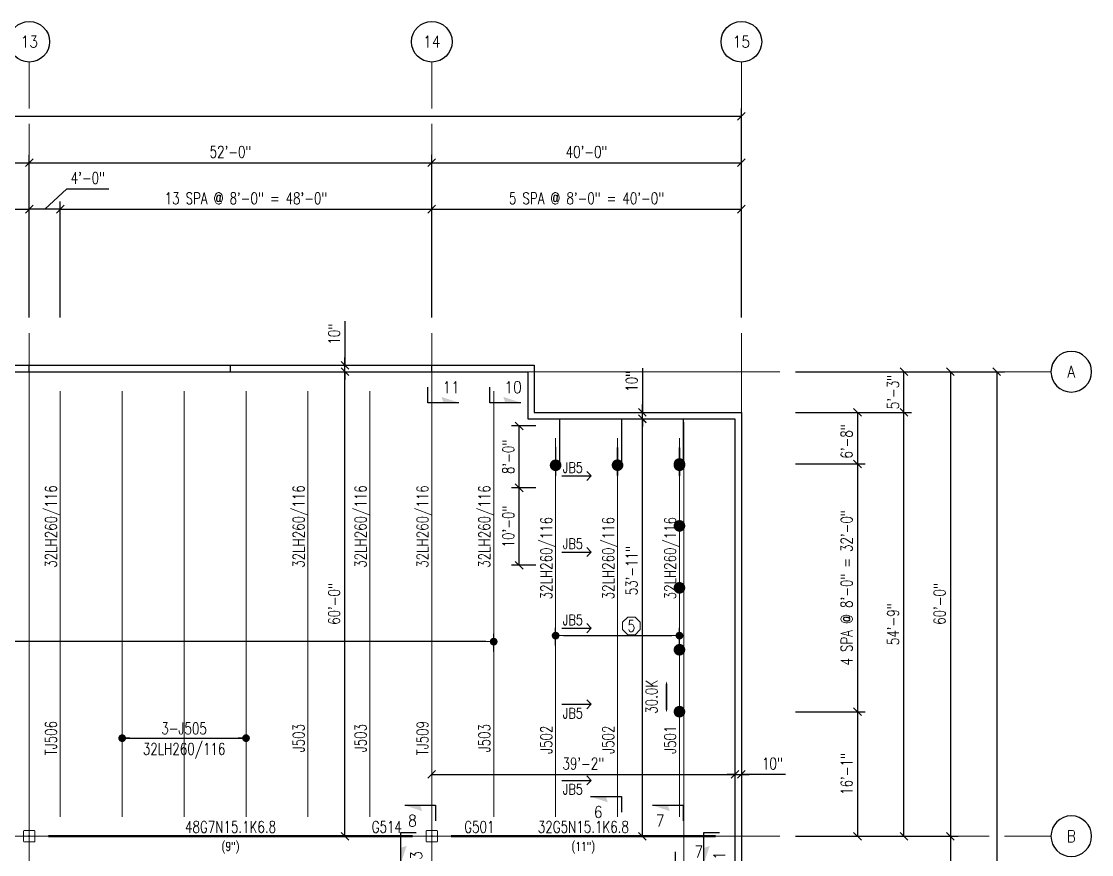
# Model space of a CAD drawing. Extents: x -14553 to 17595, y -13361 to 12610.
# Drawn here: x 7332 to 8991, y -748 to 543 of the extents above; entities that cross this region are included whole.
import ezdxf
from ezdxf.enums import TextEntityAlignment as Align
from ezdxf.lldxf.tags import DXFTag

# ---------------------------------------------------------------- set-up
doc = ezdxf.new("R2010")
doc.units = 0
doc.header["$LTSCALE"] = 0.5
doc.header["$MEASUREMENT"] = 0
doc.linetypes.add('CENTER', pattern=[2, 1.25, -0.25, 0.25, -0.25])
doc.layers.get('0').update_dxf_attribs({"linetype": 'CONTINUOUS'})
doc.layers.get('DEFPOINTS').update_dxf_attribs({"linetype": 'CONTINUOUS'})
for name, color, linetype, lineweight in [('CMU-FAUX', 254, 'CONTINUOUS', 30), ('CMU-Walls', 254, 'CONTINUOUS', 30), ('Columns', 41, 'CONTINUOUS', 40), ('Dim-Grid', 11, 'CONTINUOUS', 20), ('Girder-Marks', 50, 'CONTINUOUS', 35), ('Girders', 4, 'CONTINUOUS', 50), ('Grid-Lines', 251, 'CENTER', 5), ('Joist-Dims', 11, 'CONTINUOUS', 20), ('Joist-Marks', 50, 'CONTINUOUS', 35), ('Joists', 1, 'CONTINUOUS', 15), ('Load-Key', 140, 'CONTINUOUS', 35)]:
    doc.layers.add(name, color=color, linetype=linetype, lineweight=lineweight)
for name, color, linetype in [('Deck', 6, 'CONTINUOUS'), ('Girder-Widths', 54, 'CONTINUOUS'), ('Grid-Bubbles', 2, 'CONTINUOUS'), ('Section-Cuts', 2, 'CONTINUOUS')]:
    doc.layers.add(name, color=color, linetype=linetype)
doc.layers.add('ESFR - 6in MAINS', color=7, linetype='ESFR 6 MAINS', lineweight=9, true_color=0xc6c7c4)
doc.styles.add('NORMAL', font='simplex.shx', dxfattribs={"width": 0.75})
doc.styles.add('SECTION-ARROWS', font='simplex.shx', dxfattribs={"width": 0.75})
doc.styles.add('SECTION-ATTRIB-BOLD', font='simplex.shx', dxfattribs={"width": 0.75})
doc.styles.get("Standard").update_dxf_attribs({"font": 'SIMPLEX.SHX', "width": 0.75})
tags = doc.linetypes.add('ESFR 6 MAINS', pattern='A,0.25,-0.1,0,-0.1,0.25,-0.1,0,-0.1,["(6)",Standard,S=0.05,R=0,X=-0.05,Y=-0.025],-0.1,0,-0.1', length=1.1).pattern_tags.tags
tags[18] = DXFTag(74, 10)
doc.dimstyles.new('NMBS T192', dxfattribs={"dimscale": 192, "dimtxt": 0.09375, "dimasz": 0.0625, "dimexe": 0.0625, "dimexo": 0.125, "dimgap": 0.03125, "dimtad": 1, "dimdec": 4, "dimrnd": 0.0625, "dimzin": 3, "dimdsep": 46, "dimlunit": 4, "dimtxsty": 'Standard', "dimblk1": 'OBLIQUE', "dimblk2": 'OBLIQUE', "dimsah": 1, "dimcen": -0.125, "dimclrt": 2, "dimadec": 0, "dimazin": 0, "dimtfac": 0.625, "dimtdec": 4, "dimtmove": 0, "dimatfit": 2, "dimfxl": 0.0625, "dimtvp": 0.7, "dimtolj": 1, "dimtzin": 3, "dimarcsym": 0})
doc.dimstyles.new('NMBS T192 Dots', dxfattribs={"dimscale": 192, "dimtxt": 0.09375, "dimasz": 0.0625, "dimexe": 0.0625, "dimexo": 0.125, "dimgap": 0.03125, "dimtad": 1, "dimdec": 4, "dimrnd": 0.0625, "dimzin": 3, "dimdsep": 46, "dimlunit": 4, "dimtxsty": 'Standard', "dimblk": 'DOT', "dimcen": -0.125, "dimse1": 1, "dimse2": 1, "dimclrd": 4, "dimclrt": 50, "dimadec": 0, "dimazin": 0, "dimtfac": 0.625, "dimtdec": 4, "dimtmove": 0, "dimatfit": 2, "dimldrblk": 'OBLIQUE', "dimfxl": 0.0625, "dimtvp": 0.7, "dimtolj": 1, "dimtzin": 3, "dimarcsym": 0})

# ---------------------------------------------------------------- blocks, each defined once
blk = doc.blocks.new('_OBLIQUE')
at = {"color": 0, "linetype": 'ByBlock'}
blk.add_line((-0.5, -0.5), (0.5, 0.5), dxfattribs=at)
blk = doc.blocks.new('*D25')
at = {"layer": 'DEFPOINTS', "color": 0, "transparency": 16777216}
for p in [(7344, 324), (6720, 60), (7344, 60)]:
    blk.add_point(p, dxfattribs=at)
at = {"layer": 'Dim-Grid', "color": 0, "lineweight": -2, "transparency": 16777216}
for p, q in [((6720, 84), (6720, 336)), ((7344, 84), (7344, 336)), ((6720, 324), (7344, 324))]:
    blk.add_line(p, q, dxfattribs=at)
at = {"layer": 'Dim-Grid', "color": 0, "lineweight": -2, "transparency": 16777216, "xscale": 12, "yscale": 12, "zscale": 12, "rotation": 180}
blk.add_blockref('_OBLIQUE', (6720, 324), dxfattribs=at)
at = {"layer": 'Dim-Grid', "color": 0, "lineweight": -2, "transparency": 16777216, "xscale": 12, "yscale": 12, "zscale": 12}
blk.add_blockref('_OBLIQUE', (7344, 324), dxfattribs=at)
at = {"layer": 'Dim-Grid', "color": 2, "transparency": 16777216, "insert": (7032, 340.7), "char_height": 18, "attachment_point": 5}
blk.add_mtext('\\A1;52\'-0"', dxfattribs=at)
blk = doc.blocks.new('Grid-Bub')
at = {"color": 0}
blk.add_circle((0, 0), 0.1641, dxfattribs=at)
at = {"style": 'SECTION-ATTRIB-BOLD', "width": 0.875}
blk.add_attdef('LABEL', text='', height=0.0938, dxfattribs=at).set_placement((0, 0), align=Align.MIDDLE_CENTER)
blk = doc.blocks.new('*D26')
at = {"layer": 'DEFPOINTS', "color": 0, "transparency": 16777216}
for p in [(7968, 324), (7344, 60), (7968, 60)]:
    blk.add_point(p, dxfattribs=at)
at = {"layer": 'Dim-Grid', "color": 0, "lineweight": -2, "transparency": 16777216}
for p, q in [((7344, 84), (7344, 336)), ((7968, 84), (7968, 336)), ((7344, 324), (7968, 324))]:
    blk.add_line(p, q, dxfattribs=at)
at = {"layer": 'Dim-Grid', "color": 0, "lineweight": -2, "transparency": 16777216, "xscale": 12, "yscale": 12, "zscale": 12, "rotation": 180}
blk.add_blockref('_OBLIQUE', (7344, 324), dxfattribs=at)
at = {"layer": 'Dim-Grid', "color": 0, "lineweight": -2, "transparency": 16777216, "xscale": 12, "yscale": 12, "zscale": 12}
blk.add_blockref('_OBLIQUE', (7968, 324), dxfattribs=at)
at = {"layer": 'Dim-Grid', "color": 2, "transparency": 16777216, "insert": (7656, 340.7), "char_height": 18, "attachment_point": 5}
blk.add_mtext('\\A1;52\'-0"', dxfattribs=at)
blk = doc.blocks.new('*D27')
at = {"layer": 'DEFPOINTS', "color": 0, "transparency": 16777216}
for p in [(8448, 324), (7968, 60), (8448, 60)]:
    blk.add_point(p, dxfattribs=at)
at = {"layer": 'Dim-Grid', "color": 0, "lineweight": -2, "transparency": 16777216}
for p, q in [((7968, 84), (7968, 336)), ((8448, 84), (8448, 336)), ((7968, 324), (8448, 324))]:
    blk.add_line(p, q, dxfattribs=at)
at = {"layer": 'Dim-Grid', "color": 0, "lineweight": -2, "transparency": 16777216, "xscale": 12, "yscale": 12, "zscale": 12, "rotation": 180}
blk.add_blockref('_OBLIQUE', (7968, 324), dxfattribs=at)
at = {"layer": 'Dim-Grid', "color": 0, "lineweight": -2, "transparency": 16777216, "xscale": 12, "yscale": 12, "zscale": 12}
blk.add_blockref('_OBLIQUE', (8448, 324), dxfattribs=at)
at = {"layer": 'Dim-Grid', "color": 2, "transparency": 16777216, "insert": (8208, 340.7), "char_height": 18, "attachment_point": 5}
blk.add_mtext('\\A1;40\'-0"', dxfattribs=at)
blk = doc.blocks.new('*D28')
at = {"layer": 'DEFPOINTS', "color": 0, "transparency": 16777216}
for p in [(8448, 396), (0, 60), (8448, 60)]:
    blk.add_point(p, dxfattribs=at)
at = {"layer": 'Dim-Grid', "color": 0, "lineweight": -2, "transparency": 16777216}
for p, q in [((0, 84), (0, 408)), ((8448, 84), (8448, 408)), ((0, 396), (8448, 396))]:
    blk.add_line(p, q, dxfattribs=at)
at = {"layer": 'Dim-Grid', "color": 0, "lineweight": -2, "transparency": 16777216, "xscale": 12, "yscale": 12, "zscale": 12, "rotation": 180}
blk.add_blockref('_OBLIQUE', (0, 396), dxfattribs=at)
at = {"layer": 'Dim-Grid', "color": 0, "lineweight": -2, "transparency": 16777216, "xscale": 12, "yscale": 12, "zscale": 12}
blk.add_blockref('_OBLIQUE', (8448, 396), dxfattribs=at)
at = {"layer": 'Dim-Grid', "color": 2, "transparency": 16777216, "insert": (4224, 412.7), "char_height": 18, "attachment_point": 5}
blk.add_mtext('\\A1;704\'-0"', dxfattribs=at)
blk = doc.blocks.new('*D38')
at = {"layer": 'DEFPOINTS', "color": 0, "transparency": 16777216}
for p in [(8508, 0), (8508, -720), (8772, -720)]:
    blk.add_point(p, dxfattribs=at)
at = {"layer": 'Dim-Grid', "color": 0, "lineweight": -2, "transparency": 16777216}
for p, q in [((8532, 0), (8784, 0)), ((8772, 0), (8772, -720)), ((8532, -720), (8784, -720))]:
    blk.add_line(p, q, dxfattribs=at)
at = {"layer": 'Dim-Grid', "color": 0, "lineweight": -2, "transparency": 16777216, "xscale": 12, "yscale": 12, "zscale": 12}
for p, rotation in [((8772, 0), 90), ((8772, -720), 270)]:
    blk.add_blockref('_OBLIQUE', p, dxfattribs=dict(at, rotation=rotation))
at = {"layer": 'Dim-Grid', "color": 2, "transparency": 16777216, "insert": (8755.3, -360), "char_height": 18, "attachment_point": 5, "rotation": 90}
blk.add_mtext('\\A1;60\'-0"', dxfattribs=at)
blk = doc.blocks.new('*D44')
at = {"layer": 'DEFPOINTS', "color": 0, "transparency": 16777216}
for p in [(8508, -720), (8508, -1380), (8772, -1380)]:
    blk.add_point(p, dxfattribs=at)
at = {"layer": 'Dim-Grid', "color": 0, "lineweight": -2, "transparency": 16777216}
for p, q in [((8532, -720), (8784, -720)), ((8772, -720), (8772, -1380)), ((8532, -1380), (8784, -1380))]:
    blk.add_line(p, q, dxfattribs=at)
at = {"layer": 'Dim-Grid', "color": 0, "lineweight": -2, "transparency": 16777216, "xscale": 12, "yscale": 12, "zscale": 12}
for p, rotation in [((8772, -720), 90), ((8772, -1380), 270)]:
    blk.add_blockref('_OBLIQUE', p, dxfattribs=dict(at, rotation=rotation))
at = {"layer": 'Dim-Grid', "color": 2, "transparency": 16777216, "insert": (8755.3, -1050), "char_height": 18, "attachment_point": 5, "rotation": 90}
blk.add_mtext('\\A1;55\'-0"', dxfattribs=at)
blk = doc.blocks.new('*D41')
at = {"layer": 'DEFPOINTS', "color": 0, "transparency": 16777216}
for p in [(8508, 0), (8508, -5400), (8844, -5400)]:
    blk.add_point(p, dxfattribs=at)
at = {"layer": 'Dim-Grid', "color": 0, "lineweight": -2, "transparency": 16777216}
for p, q in [((8532, 0), (8856, 0)), ((8844, 0), (8844, -5400)), ((8532, -5400), (8856, -5400))]:
    blk.add_line(p, q, dxfattribs=at)
at = {"layer": 'Dim-Grid', "color": 0, "lineweight": -2, "transparency": 16777216, "xscale": 12, "yscale": 12, "zscale": 12}
for p, rotation in [((8844, 0), 90), ((8844, -5400), 270)]:
    blk.add_blockref('_OBLIQUE', p, dxfattribs=dict(at, rotation=rotation))
at = {"layer": 'Dim-Grid', "color": 2, "transparency": 16777216, "insert": (8827.3, -2700), "char_height": 18, "attachment_point": 5, "rotation": 90}
blk.add_mtext('\\A1;450\'-0"', dxfattribs=at)
blk = doc.blocks.new('Tube')
at = {"lineweight": 15}
for p, q in [((-0.031, 0), (0.031, 0)), ((0, -0.031), (0, 0.031))]:
    blk.add_line(p, q, dxfattribs=at)
at = {"color": 0, "linetype": 'ByBlock', "const_width": 0.0104}
blk.add_lwpolyline([(-0.053, 0.061), (0.053, 0.061, -0.414214), (0.061, 0.053), (0.061, -0.053, -0.414214), (0.053, -0.061), (-0.053, -0.061, -0.414214), (-0.061, -0.053), (-0.061, 0.053, -0.414214)], format="xyb", close=True, dxfattribs=at)
blk.add_point((0, 0))
blk = doc.blocks.new('*D70')
at = {"layer": 'DEFPOINTS', "color": 0, "transparency": 16777216}
for p in [(7833.4, 0), (7872, 0), (7872, -720)]:
    blk.add_point(p, dxfattribs=at)
at = {"layer": 'Dim-Grid', "color": 0, "lineweight": -2, "transparency": 16777216}
blk.add_line((7833.4, -720), (7833.4, 0), dxfattribs=at)
at = {"layer": 'Dim-Grid', "color": 0, "lineweight": -2, "transparency": 16777216, "xscale": 12, "yscale": 12, "zscale": 12}
for p, rotation in [((7833.4, 0), 90), ((7833.4, -720), 270)]:
    blk.add_blockref('_OBLIQUE', p, dxfattribs=dict(at, rotation=rotation))
at = {"layer": 'Dim-Grid', "color": 2, "transparency": 16777216, "insert": (7816.7, -360), "char_height": 18, "attachment_point": 5, "rotation": 90}
blk.add_mtext('\\A1;60\'-0"', dxfattribs=at)
blk = doc.blocks.new('*D71')
at = {"layer": 'DEFPOINTS', "color": 0, "transparency": 16777216}
for p in [(7833.4, 10), (7850.5, 10), (7872, 0)]:
    blk.add_point(p, dxfattribs=at)
at = {"layer": 'Dim-Grid', "color": 0, "lineweight": -2, "transparency": 16777216}
for p, q in [((7833.4, 78.2), (7833.4, 10)), ((7833.4, 10), (7833.4, 22)), ((7833.4, 0), (7833.4, 10)), ((7833.4, 0), (7833.4, 10)), ((7833.4, 0), (7833.4, -12))]:
    blk.add_line(p, q, dxfattribs=at)
at = {"layer": 'Dim-Grid', "color": 0, "lineweight": -2, "transparency": 16777216, "xscale": 12, "yscale": 12, "zscale": 12}
for p, rotation in [((7833.4, 10), 270), ((7833.4, 0), 90)]:
    blk.add_blockref('_OBLIQUE', p, dxfattribs=dict(at, rotation=rotation))
at = {"layer": 'Dim-Grid', "color": 2, "transparency": 16777216, "insert": (7816.7, 58.1), "char_height": 18, "attachment_point": 5, "rotation": 90}
blk.add_mtext('\\A1;10"', dxfattribs=at)
blk = doc.blocks.new('*D86')
at = {"layer": 'DEFPOINTS', "color": 0, "transparency": 16777216}
for p in [(7968, -515.2), (8438, -515.2), (8438, -624.2)]:
    blk.add_point(p, dxfattribs=at)
at = {"layer": 'Dim-Grid', "color": 0, "lineweight": -2, "transparency": 16777216}
blk.add_line((7968, -624.2), (8438, -624.2), dxfattribs=at)
at = {"layer": 'Dim-Grid', "color": 0, "lineweight": -2, "transparency": 16777216, "xscale": 12, "yscale": 12, "zscale": 12, "rotation": 180}
blk.add_blockref('_OBLIQUE', (7968, -624.2), dxfattribs=at)
at = {"layer": 'Dim-Grid', "color": 0, "lineweight": -2, "transparency": 16777216, "xscale": 12, "yscale": 12, "zscale": 12}
blk.add_blockref('_OBLIQUE', (8438, -624.2), dxfattribs=at)
at = {"layer": 'Dim-Grid', "color": 2, "transparency": 16777216, "insert": (8203, -607.4), "char_height": 18, "attachment_point": 5}
blk.add_mtext('\\A1;39\'-2"', dxfattribs=at)
blk = doc.blocks.new('*D87')
at = {"layer": 'DEFPOINTS', "color": 0, "transparency": 16777216}
for p in [(8448, -624.2), (8448, -641.3), (8438, -662.8)]:
    blk.add_point(p, dxfattribs=at)
at = {"layer": 'Dim-Grid', "color": 0, "lineweight": -2, "transparency": 16777216}
for p, q in [((8438, -624.2), (8426, -624.2)), ((8438, -624.2), (8448, -624.2)), ((8438, -624.2), (8448, -624.2)), ((8448, -624.2), (8460, -624.2)), ((8516.2, -624.2), (8448, -624.2))]:
    blk.add_line(p, q, dxfattribs=at)
at = {"layer": 'Dim-Grid', "color": 0, "lineweight": -2, "transparency": 16777216, "xscale": 12, "yscale": 12, "zscale": 12}
blk.add_blockref('_OBLIQUE', (8438, -624.2), dxfattribs=at)
at = {"layer": 'Dim-Grid', "color": 0, "lineweight": -2, "transparency": 16777216, "xscale": 12, "yscale": 12, "zscale": 12, "rotation": 180}
blk.add_blockref('_OBLIQUE', (8448, -624.2), dxfattribs=at)
at = {"layer": 'Dim-Grid', "color": 2, "transparency": 16777216, "insert": (8496.1, -607.4), "char_height": 18, "attachment_point": 5}
blk.add_mtext('\\A1;10"', dxfattribs=at)
blk = doc.blocks.new('_DOT')
at = {"color": 0, "linetype": 'ByBlock'}
blk.add_line((-0.5, 0), (-1, 0), dxfattribs=at)
at = {"color": 0, "linetype": 'ByBlock', "const_width": 0.5}
blk.add_lwpolyline([(-0.25, 0, 1), (0.25, 0, 1)], format="xyb", close=True, dxfattribs=at)
blk = doc.blocks.new('*D106')
at = {"layer": 'DEFPOINTS', "color": 0, "transparency": 16777216}
for p in [(4224, -418.4), (4224, -457.5), (8064, -457.5)]:
    blk.add_point(p, dxfattribs=at)
at = {"layer": 'Joist-Dims', "color": 0, "lineweight": -2, "transparency": 16777216}
for p, q in [((4224, -433.5), (4224, -406.4)), ((8064, -433.5), (8064, -406.4)), ((8052, -418.4), (4236, -418.4))]:
    blk.add_line(p, q, dxfattribs=at)
at = {"layer": 'Joist-Dims', "color": 0, "lineweight": -2, "transparency": 16777216, "xscale": 12, "yscale": 12, "zscale": 12, "rotation": 180}
blk.add_blockref('_DOT', (4224, -418.4), dxfattribs=at)
at = {"layer": 'Joist-Dims', "color": 0, "lineweight": -2, "transparency": 16777216, "xscale": 12, "yscale": 12, "zscale": 12}
blk.add_blockref('_DOT', (8064, -418.4), dxfattribs=at)
at = {"layer": 'Joist-Dims', "color": 2, "transparency": 16777216, "insert": (6183.4, -403.4), "char_height": 18, "attachment_point": 5}
blk.add_mtext('\\A1;6', dxfattribs=at)
blk = doc.blocks.new('DOT')
at = {"color": 0, "linetype": 'ByBlock'}
blk.add_line((-0.5, 0), (-1, 0), dxfattribs=at)
at = {"color": 0, "linetype": 'ByBlock', "const_width": 0.5}
blk.add_lwpolyline([(-0.25, 0, 1), (0.25, 0, 1)], format="xyb", close=True, dxfattribs=at)
blk = doc.blocks.new('*D107')
at = {"layer": 'DEFPOINTS', "color": 0, "transparency": 16777216}
for p in [(8352, -409.1), (8160, -448.2), (8352, -448.2)]:
    blk.add_point(p, dxfattribs=at)
at = {"layer": 'Joist-Dims', "color": 0, "lineweight": -2, "transparency": 16777216}
for p, q in [((8160, -424.2), (8160, -397.1)), ((8352, -424.2), (8352, -397.1)), ((8172, -409.1), (8340, -409.1))]:
    blk.add_line(p, q, dxfattribs=at)
at = {"layer": 'Joist-Dims', "color": 0, "lineweight": -2, "transparency": 16777216, "xscale": 12, "yscale": 12, "zscale": 12, "rotation": 180}
blk.add_blockref('_DOT', (8160, -409.1), dxfattribs=at)
at = {"layer": 'Joist-Dims', "color": 0, "lineweight": -2, "transparency": 16777216, "xscale": 12, "yscale": 12, "zscale": 12}
blk.add_blockref('_DOT', (8352, -409.1), dxfattribs=at)
at = {"layer": 'Joist-Dims', "color": 2, "transparency": 16777216, "insert": (8277.5, -394.1), "char_height": 18, "attachment_point": 5}
blk.add_mtext('\\A1;5', dxfattribs=at)
blk = doc.blocks.new('*D125')
at = {"layer": 'DEFPOINTS', "color": 0, "transparency": 16777216}
for p in [(8277.5, -62.9), (8294.6, -62.9), (8256, -72.9)]:
    blk.add_point(p, dxfattribs=at)
at = {"layer": 'Dim-Grid', "color": 0, "lineweight": -2, "transparency": 16777216}
for p, q in [((8294.6, 5.4), (8294.6, -62.9)), ((8294.6, -62.9), (8294.6, -50.9)), ((8294.6, -72.9), (8294.6, -62.9)), ((8294.6, -72.9), (8294.6, -62.9)), ((8294.6, -72.9), (8294.6, -84.9))]:
    blk.add_line(p, q, dxfattribs=at)
at = {"layer": 'Dim-Grid', "color": 0, "lineweight": -2, "transparency": 16777216, "xscale": 12, "yscale": 12, "zscale": 12}
for p, rotation in [((8294.6, -62.9), 270), ((8294.6, -72.9), 90)]:
    blk.add_blockref('_OBLIQUE', p, dxfattribs=dict(at, rotation=rotation))
at = {"layer": 'Dim-Grid', "color": 2, "transparency": 16777216, "insert": (8277.9, -14.8), "char_height": 18, "attachment_point": 5, "rotation": 90}
blk.add_mtext('\\A1;10"', dxfattribs=at)
blk = doc.blocks.new('*D128')
at = {"layer": 'DEFPOINTS', "color": 0, "transparency": 16777216}
for p in [(8256, -73), (8294.6, -73), (8256, -720)]:
    blk.add_point(p, dxfattribs=at)
at = {"layer": 'Dim-Grid', "color": 0, "lineweight": -2, "transparency": 16777216}
blk.add_line((8294.6, -720), (8294.6, -73), dxfattribs=at)
at = {"layer": 'Dim-Grid', "color": 0, "lineweight": -2, "transparency": 16777216, "xscale": 12, "yscale": 12, "zscale": 12}
for p, rotation in [((8294.6, -73), 90), ((8294.6, -720), 270)]:
    blk.add_blockref('_OBLIQUE', p, dxfattribs=dict(at, rotation=rotation))
at = {"layer": 'Dim-Grid', "color": 2, "transparency": 16777216, "insert": (8277.9, -308.4), "char_height": 18, "attachment_point": 5, "rotation": 90}
blk.add_mtext('\\A1;53\'-11"', dxfattribs=at)
blk = doc.blocks.new('*D129')
at = {"layer": 'DEFPOINTS', "color": 0, "transparency": 16777216}
for p in [(8277.5, -63), (8294.6, -63), (8256, -73)]:
    blk.add_point(p, dxfattribs=at)
at = {"layer": 'Dim-Grid', "color": 0, "lineweight": -2, "transparency": 16777216}
for p, q in [((8294.6, 5.2), (8294.6, -63)), ((8294.6, -63), (8294.6, -51)), ((8294.6, -73), (8294.6, -63)), ((8294.6, -73), (8294.6, -63)), ((8294.6, -73), (8294.6, -85))]:
    blk.add_line(p, q, dxfattribs=at)
at = {"layer": 'Dim-Grid', "color": 0, "lineweight": -2, "transparency": 16777216, "xscale": 12, "yscale": 12, "zscale": 12}
for p, rotation in [((8294.6, -63), 270), ((8294.6, -73), 90)]:
    blk.add_blockref('_OBLIQUE', p, dxfattribs=dict(at, rotation=rotation))
at = {"layer": 'Dim-Grid', "color": 2, "transparency": 16777216, "insert": (8277.9, -14.9), "char_height": 18, "attachment_point": 5, "rotation": 90}
blk.add_mtext('\\A1;10"', dxfattribs=at)
blk = doc.blocks.new('*D151')
at = {"layer": 'DEFPOINTS', "color": 0, "transparency": 16777216}
for p in [(7344, 252), (7296, 60), (7344, 60)]:
    blk.add_point(p, dxfattribs=at)
at = {"layer": 'Dim-Grid', "color": 0, "lineweight": -2, "transparency": 16777216}
for p, q in [((7320, 252), (7277.8, 210.7)), ((7296, 84), (7296, 264)), ((7296, 252), (7344, 252)), ((7344, 84), (7344, 264)), ((7277.8, 210.7), (7212.5, 210.7))]:
    blk.add_line(p, q, dxfattribs=at)
at = {"layer": 'Dim-Grid', "color": 0, "lineweight": -2, "transparency": 16777216, "xscale": 12, "yscale": 12, "zscale": 12}
for p, rotation in [((7296, 252), 180.0000093346668), ((7344, 252), 9.334666828389418e-06)]:
    blk.add_blockref('_OBLIQUE', p, dxfattribs=dict(at, rotation=rotation))
at = {"layer": 'Dim-Grid', "color": 2, "transparency": 16777216, "insert": (7245.2, 227.4), "char_height": 18, "attachment_point": 5, "rotation": 0}
blk.add_mtext('\\A1;4\'-0"', dxfattribs=at)
blk = doc.blocks.new('*D152')
at = {"layer": 'DEFPOINTS', "color": 0, "transparency": 16777216}
for p in [(7968, 252), (7392, 60), (7968, 60)]:
    blk.add_point(p, dxfattribs=at)
at = {"layer": 'Dim-Grid', "color": 0, "lineweight": -2, "transparency": 16777216}
for p, q in [((7392, 84), (7392, 264)), ((7392, 252), (7968, 252)), ((7968, 84), (7968, 264))]:
    blk.add_line(p, q, dxfattribs=at)
at = {"layer": 'Dim-Grid', "color": 0, "lineweight": -2, "transparency": 16777216, "xscale": 12, "yscale": 12, "zscale": 12, "rotation": 180}
blk.add_blockref('_OBLIQUE', (7392, 252), dxfattribs=at)
at = {"layer": 'Dim-Grid', "color": 0, "lineweight": -2, "transparency": 16777216, "xscale": 12, "yscale": 12, "zscale": 12}
blk.add_blockref('_OBLIQUE', (7968, 252), dxfattribs=at)
at = {"layer": 'Dim-Grid', "color": 2, "transparency": 16777216, "insert": (7680, 268.7), "char_height": 18, "attachment_point": 5}
blk.add_mtext('\\A1;13 SPA @ 8\'-0" = 48\'-0"', dxfattribs=at)
blk = doc.blocks.new('*D153')
at = {"layer": 'DEFPOINTS', "color": 0, "transparency": 16777216}
for p in [(7344, 252), (7344, 60), (7392, 60)]:
    blk.add_point(p, dxfattribs=at)
at = {"layer": 'Dim-Grid', "color": 0, "lineweight": -2, "transparency": 16777216}
for p, q in [((7368, 252), (7402.1, 283.6)), ((7402.1, 283.6), (7467.5, 283.6)), ((7344, 84), (7344, 264)), ((7392, 252), (7344, 252)), ((7392, 84), (7392, 264))]:
    blk.add_line(p, q, dxfattribs=at)
at = {"layer": 'Dim-Grid', "color": 0, "lineweight": -2, "transparency": 16777216, "xscale": 12, "yscale": 12, "zscale": 12, "rotation": 180}
blk.add_blockref('_OBLIQUE', (7344, 252), dxfattribs=at)
at = {"layer": 'Dim-Grid', "color": 0, "lineweight": -2, "transparency": 16777216, "xscale": 12, "yscale": 12, "zscale": 12}
blk.add_blockref('_OBLIQUE', (7392, 252), dxfattribs=at)
at = {"layer": 'Dim-Grid', "color": 2, "transparency": 16777216, "insert": (7434.8, 300.3), "char_height": 18, "attachment_point": 5}
blk.add_mtext('\\A1;4\'-0"', dxfattribs=at)
blk = doc.blocks.new('*D154')
at = {"layer": 'DEFPOINTS', "color": 0, "transparency": 16777216}
for p in [(8448, 252), (7968, 60), (8448, 60)]:
    blk.add_point(p, dxfattribs=at)
at = {"layer": 'Dim-Grid', "color": 0, "lineweight": -2, "transparency": 16777216}
for p, q in [((7968, 84), (7968, 264)), ((7968, 252), (8448, 252)), ((8448, 84), (8448, 264))]:
    blk.add_line(p, q, dxfattribs=at)
at = {"layer": 'Dim-Grid', "color": 0, "lineweight": -2, "transparency": 16777216, "xscale": 12, "yscale": 12, "zscale": 12, "rotation": 180}
blk.add_blockref('_OBLIQUE', (7968, 252), dxfattribs=at)
at = {"layer": 'Dim-Grid', "color": 0, "lineweight": -2, "transparency": 16777216, "xscale": 12, "yscale": 12, "zscale": 12}
blk.add_blockref('_OBLIQUE', (8448, 252), dxfattribs=at)
at = {"layer": 'Dim-Grid', "color": 2, "transparency": 16777216, "insert": (8208, 268.7), "char_height": 18, "attachment_point": 5}
blk.add_mtext('\\A1;5 SPA @ 8\'-0" = 40\'-0"', dxfattribs=at)
blk = doc.blocks.new('*D185')
at = {"layer": 'DEFPOINTS', "color": 0, "transparency": 16777216}
for p in [(8508, -63), (8700, -63), (8508, -720)]:
    blk.add_point(p, dxfattribs=at)
at = {"layer": 'Dim-Grid', "color": 0, "lineweight": -2, "transparency": 16777216}
for p, q in [((8532, -63), (8712, -63)), ((8700, -720), (8700, -63)), ((8532, -720), (8712, -720))]:
    blk.add_line(p, q, dxfattribs=at)
at = {"layer": 'Dim-Grid', "color": 0, "lineweight": -2, "transparency": 16777216, "xscale": 12, "yscale": 12, "zscale": 12}
for p, rotation in [((8700, -63), 90), ((8700, -720), 270)]:
    blk.add_blockref('_OBLIQUE', p, dxfattribs=dict(at, rotation=rotation))
at = {"layer": 'Dim-Grid', "color": 2, "transparency": 16777216, "insert": (8683.3, -391.5), "char_height": 18, "attachment_point": 5, "rotation": 90}
blk.add_mtext('\\A1;54\'-9"', dxfattribs=at)
blk = doc.blocks.new('*D186')
at = {"layer": 'DEFPOINTS', "color": 0, "transparency": 16777216}
for p in [(8508, 0), (8700, 0), (8508, -63)]:
    blk.add_point(p, dxfattribs=at)
at = {"layer": 'Dim-Grid', "color": 0, "lineweight": -2, "transparency": 16777216}
for p, q in [((8532, 0), (8712, 0)), ((8700, -63), (8700, 0)), ((8532, -63), (8712, -63))]:
    blk.add_line(p, q, dxfattribs=at)
at = {"layer": 'Dim-Grid', "color": 0, "lineweight": -2, "transparency": 16777216, "xscale": 12, "yscale": 12, "zscale": 12}
for p, rotation in [((8700, 0), 90), ((8700, -63), 270)]:
    blk.add_blockref('_OBLIQUE', p, dxfattribs=dict(at, rotation=rotation))
at = {"layer": 'Dim-Grid', "color": 2, "transparency": 16777216, "insert": (8683.3, -31.5), "char_height": 18, "attachment_point": 5, "rotation": 90}
blk.add_mtext('\\A1;5\'-3"', dxfattribs=at)
blk = doc.blocks.new('*D318')
at = {"layer": 'DEFPOINTS', "color": 0, "transparency": 16777216}
for p in [(8103.5, -180), (8153.3, -180), (8153.3, -300)]:
    blk.add_point(p, dxfattribs=at)
at = {"layer": 'Dim-Grid', "color": 0, "lineweight": -2, "transparency": 16777216}
for p, q in [((8129.3, -180), (8091.5, -180)), ((8103.5, -300), (8103.5, -180)), ((8129.3, -300), (8091.5, -300))]:
    blk.add_line(p, q, dxfattribs=at)
at = {"layer": 'Dim-Grid', "color": 0, "lineweight": -2, "transparency": 16777216, "xscale": 12, "yscale": 12, "zscale": 12}
for p, rotation in [((8103.5, -180), 90), ((8103.5, -300), 270)]:
    blk.add_blockref('_OBLIQUE', p, dxfattribs=dict(at, rotation=rotation))
at = {"layer": 'Dim-Grid', "color": 2, "transparency": 16777216, "insert": (8086.8, -240), "char_height": 18, "attachment_point": 5, "rotation": 90}
blk.add_mtext('\\A1;10\'-0"', dxfattribs=at)
blk = doc.blocks.new('*D319')
at = {"layer": 'DEFPOINTS', "color": 0, "transparency": 16777216}
for p in [(8103.5, -84), (8153.3, -84), (8153.3, -180)]:
    blk.add_point(p, dxfattribs=at)
at = {"layer": 'Dim-Grid', "color": 0, "lineweight": -2, "transparency": 16777216}
for p, q in [((8129.3, -84), (8091.5, -84)), ((8103.5, -180), (8103.5, -84)), ((8129.3, -180), (8091.5, -180))]:
    blk.add_line(p, q, dxfattribs=at)
at = {"layer": 'Dim-Grid', "color": 0, "lineweight": -2, "transparency": 16777216, "xscale": 12, "yscale": 12, "zscale": 12}
for p, rotation in [((8103.5, -84), 90), ((8103.5, -180), 270)]:
    blk.add_blockref('_OBLIQUE', p, dxfattribs=dict(at, rotation=rotation))
at = {"layer": 'Dim-Grid', "color": 2, "transparency": 16777216, "insert": (8086.8, -132), "char_height": 18, "attachment_point": 5, "rotation": 90}
blk.add_mtext('\\A1;8\'-0"', dxfattribs=at)
blk = doc.blocks.new('*D345')
at = {"layer": 'DEFPOINTS', "color": 0, "transparency": 16777216}
for p in [(7488, -568), (7680, -568), (7680, -568)]:
    blk.add_point(p, dxfattribs=at)
at = {"layer": 'Joist-Marks', "color": 4, "lineweight": -2, "transparency": 16777216}
blk.add_line((7500, -568), (7668, -568), dxfattribs=at)
at = {"layer": 'Joist-Marks', "color": 4, "lineweight": -2, "transparency": 16777216, "xscale": 12, "yscale": 12, "zscale": 12, "rotation": 180}
blk.add_blockref('_DOT', (7488, -568), dxfattribs=at)
at = {"layer": 'Joist-Marks', "color": 4, "lineweight": -2, "transparency": 16777216, "xscale": 12, "yscale": 12, "zscale": 12}
blk.add_blockref('_DOT', (7680, -568), dxfattribs=at)
at = {"layer": 'Joist-Marks', "color": 50, "transparency": 16777216, "char_height": 18, "attachment_point": 5}
for s, insert in [('\\A1;3-J505', (7584, -553)), ('\\A1;32LH260/116', (7584, -587.7))]:
    blk.add_mtext(s, dxfattribs=dict(at, insert=insert))
blk = doc.blocks.new('JDS_SectArrow')
at = {"layer": 'Section-Cuts'}
for p, q in [((0.25, 0.21875), (0.25, -0.03125)), ((0.25, -0.03125), (0.125, -0.03125))]:
    blk.add_line(p, q, dxfattribs=at)
blk.add_solid([(0.203125, 0.078125), (0.25, 0.21875), (0.25, 0.09375), (0.25, 0.21875)], dxfattribs=at)
at = {"layer": 'Section-Cuts', "color": 140, "lineweight": 30, "style": 'SECTION-ARROWS', "width": 0.875, "flags": 8}
blk.add_attdef('SECT', text='', height=0.09375, rotation=90, dxfattribs=at).set_placement((0.125, 0.15625), align=Align.MIDDLE_CENTER)
blk = doc.blocks.new('*D426')
at = {"layer": 'DEFPOINTS', "color": 0, "transparency": 16777216}
for p in [(8508, -63), (8508, -143), (8628, -143)]:
    blk.add_point(p, dxfattribs=at)
at = {"layer": 'Dim-Grid', "color": 0, "lineweight": -2, "transparency": 16777216}
for p, q in [((8532, -63), (8640, -63)), ((8628, -63), (8628, -143)), ((8532, -143), (8640, -143))]:
    blk.add_line(p, q, dxfattribs=at)
at = {"layer": 'Dim-Grid', "color": 0, "lineweight": -2, "transparency": 16777216, "xscale": 12, "yscale": 12, "zscale": 12}
for p, rotation in [((8628, -63), 90), ((8628, -143), 270)]:
    blk.add_blockref('_OBLIQUE', p, dxfattribs=dict(at, rotation=rotation))
at = {"layer": 'Dim-Grid', "color": 2, "transparency": 16777216, "insert": (8611.3, -108), "char_height": 18, "attachment_point": 5, "rotation": 90}
blk.add_mtext('\\A1;6\'-8"', dxfattribs=at)
blk = doc.blocks.new('*D427')
at = {"layer": 'DEFPOINTS', "color": 0, "transparency": 16777216}
for p in [(8508, -143), (8508, -527), (8628, -527)]:
    blk.add_point(p, dxfattribs=at)
at = {"layer": 'Dim-Grid', "color": 0, "lineweight": -2, "transparency": 16777216}
for p, q in [((8532, -143), (8640, -143)), ((8628, -143), (8628, -527)), ((8532, -527), (8640, -527))]:
    blk.add_line(p, q, dxfattribs=at)
at = {"layer": 'Dim-Grid', "color": 0, "lineweight": -2, "transparency": 16777216, "xscale": 12, "yscale": 12, "zscale": 12}
for p, rotation in [((8628, -143), 90), ((8628, -527), 270)]:
    blk.add_blockref('_OBLIQUE', p, dxfattribs=dict(at, rotation=rotation))
at = {"layer": 'Dim-Grid', "color": 2, "transparency": 16777216, "insert": (8611.3, -335), "char_height": 18, "attachment_point": 5, "rotation": 90}
blk.add_mtext('\\A1;4 SPA @ 8\'-0" = 32\'-0"', dxfattribs=at)
blk = doc.blocks.new('*D428')
at = {"layer": 'DEFPOINTS', "color": 0, "transparency": 16777216}
for p in [(8508, -527), (8508, -720), (8628, -720)]:
    blk.add_point(p, dxfattribs=at)
at = {"layer": 'Dim-Grid', "color": 0, "lineweight": -2, "transparency": 16777216}
for p, q in [((8532, -527), (8640, -527)), ((8628, -527), (8628, -720)), ((8532, -720), (8640, -720))]:
    blk.add_line(p, q, dxfattribs=at)
at = {"layer": 'Dim-Grid', "color": 0, "lineweight": -2, "transparency": 16777216, "xscale": 12, "yscale": 12, "zscale": 12}
for p, rotation in [((8628, -527), 90), ((8628, -720), 270)]:
    blk.add_blockref('_OBLIQUE', p, dxfattribs=dict(at, rotation=rotation))
at = {"layer": 'Dim-Grid', "color": 2, "transparency": 16777216, "insert": (8611.3, -623.5), "char_height": 18, "attachment_point": 5, "rotation": 90}
blk.add_mtext('\\A1;16\'-1"', dxfattribs=at)

msp = doc.modelspace()

# ---------------------------------------------------------------- linework, layer by layer
at = {"layer": 'CMU-FAUX'}
for p, q in [((8169.50521, -161.5), (8215.34421, -161.5)), ((8215.34421, -161.5), (8208.27314, -154.42893)), ((8215.34421, -161.5), (8208.27314, -168.57107)), ((8169.50521, -279.49138), (8215.34421, -279.49138)), ((8215.34421, -279.49138), (8208.27314, -272.42031)), ((8215.34421, -279.49138), (8208.27314, -286.56244)), ((8169.50521, -397.48275), (8215.34421, -397.48275)), ((8215.34421, -397.48275), (8208.27314, -390.41169)), ((8215.34421, -397.48275), (8208.27314, -404.55382)), ((8215.34421, -515.47413), (8208.27314, -508.40306)), ((8169.50521, -515.47413), (8215.34421, -515.47413)), ((8215.34421, -515.47413), (8208.27314, -522.5452)), ((8215.34421, -633.46551), (8208.27314, -626.39444)), ((8169.50521, -633.46551), (8215.34421, -633.46551)), ((8215.34421, -633.46551), (8208.27314, -640.53658))]:
    msp.add_line(p, q, dxfattribs=at)
at = {"layer": 'CMU-Walls'}
for p, q in [((4224, 10), (8127, 10)), ((4224, 0), (8117, 0)), ((7344, 0), (7344, 10)), ((7656, 0), (7656, 10)), ((7968, 0), (7968, 10)), ((8117, 0), (8117, -73)), ((8127, 10), (8127, -63)), ((8127, -63), (8448, -63)), ((8448, -63), (8448, -936.875)), ((8117, -73), (8438, -73)), ((8438, -73), (8438, -936.875))]:
    msp.add_line(p, q, dxfattribs=at)
at = {"layer": 'Deck'}
for p, q in [((8166, -73), (8166, -145)), ((8262, -73), (8262, -145)), ((8358, -73), (8358, -145))]:
    msp.add_line(p, q, dxfattribs=at)
at = {"layer": 'Dim-Grid'}
for p, q in [((7344, 408), (7344, 480)), ((7968, 408), (7968, 480)), ((8448, 408), (8448, 480)), ((7344, 336), (7344, 384)), ((7968, 336), (7968, 384)), ((8448, 336), (8448, 384)), ((8784, 0), (8832, 0)), ((8856, 0), (8928, 0)), ((8784, -720), (8832, -720)), ((8856, -720), (8928, -720))]:
    msp.add_line(p, q, dxfattribs=at)
at = {"layer": 'ESFR - 6in MAINS'}
msp.add_line((8359, -2789), (8359, -78.01509), dxfattribs=at)
at = {"layer": 'Girders'}
for p, q in [((7938, -720), (7374, -720)), ((7998, -720), (8408, -720))]:
    msp.add_line(p, q, dxfattribs=at)
at = {"layer": 'Grid-Lines'}
for p, q in [((7344, 60), (7344, -5460)), ((7968, 60), (7968, -5460)), ((8448, 60), (8448, -5460)), ((-60, 0), (8508, 0)), ((-60, -720), (8508, -720))]:
    msp.add_line(p, q, dxfattribs=at)
at = {"layer": 'Joist-Dims'}
msp.add_lwpolyline([(8263.86797, -388.39959), (8271.8448, -380.42277), (8283.12573, -380.42277), (8291.10255, -388.39959), (8291.10255, -399.68052), (8283.12573, -407.65734), (8271.8448, -407.65734), (8263.86797, -399.68052)], close=True, dxfattribs=at)
at = {"layer": 'Joists', "color": 6}
msp.add_line((7392, -690), (7392, -30), dxfattribs=at)
at = {"layer": 'Joists'}
for p, q in [((7488, -690), (7488, -30)), ((7584, -690), (7584, -30)), ((7680, -690), (7680, -30)), ((7776, -690), (7776, -30)), ((7872, -690), (7872, -30)), ((7968, -690), (7968, -30)), ((8064, -690), (8064, -30)), ((8160, -690), (8160, -103)), ((8256, -690), (8256, -103)), ((8352, -690), (8352, -103))]:
    msp.add_line(p, q, dxfattribs=at)
at = {"layer": 'Load-Key', "color": 2}
for points in [[(8160, -113.5, 0, 9, 0), (8160, -130, 2.4, 2.4, 0), (8160, -161.5, 2.4, 2.4, 0)], [(8256, -113.375, 0, 9, 0), (8256, -129.875, 2.4, 2.4, 0), (8256, -161.375, 2.4, 2.4, 0)], [(8352, -113.5, 0, 9, 0), (8352, -130, 2.4, 2.4, 0), (8352, -161.5, 2.4, 2.4, 0)], [(8331.99843, -527.97046, 0, 9, 0), (8331.99843, -511.47046, 2.4, 2.4, 0), (8331.99843, -496.47046, 9, 0, 0), (8331.99843, -479.97046, 0, 0, 0)]]:
    msp.add_lwpolyline(points, format="xyseb", dxfattribs=at)
at = {"layer": 'Load-Key', "color": 2, "const_width": 9}
for points in [[(8160, -149.5, 1), (8160, -140.5, 1)], [(8256, -149.375, 1), (8256, -140.375, 1)], [(8352, -147.5, 1), (8352, -138.5, 1)], [(8352, -149.5, 1), (8352, -140.5, 1)], [(8352, -243.5, 1), (8352, -234.5, 1)], [(8352, -339.5, 1), (8352, -330.5, 1)], [(8352, -435.5, 1), (8352, -426.5, 1)], [(8352, -531.5, 1), (8352, -522.5, 1)]]:
    msp.add_lwpolyline(points, format="xyb", close=True, dxfattribs=at)

# ---------------------------------------------------------------- block references
at = {"layer": 'Columns', "xscale": 144, "yscale": 144}
for p in [(7344, -720), (7968, -720)]:
    msp.add_blockref('Tube', p, dxfattribs=at)
at = {"layer": 'Grid-Bubbles', "xscale": 192, "yscale": 192}
for p, values in [((7344, 511.5), {'LABEL': '13'}), ((7968, 511.5), {'LABEL': '14'}), ((8448, 511.5), {'LABEL': '15'})]:
    msp.add_blockref('Grid-Bub', p, dxfattribs=at).add_auto_attribs(values)
at = {"layer": 'Grid-Bubbles'}
ref = msp.add_blockref('Grid-Bub', (8959.5, 0), dxfattribs=dict(at, xscale=-192, yscale=192))
ref.add_attrib('LABEL', 'A', dxfattribs={"layer": '0', "height": 18.00005, "style": 'SECTION-ATTRIB-BOLD', "width": 0.875}).set_placement((8959.5, 0), align=Align.MIDDLE_CENTER)
ref = msp.add_blockref('Grid-Bub', (8959.5, -720), dxfattribs=dict(at, xscale=-192, yscale=192))
ref.add_attrib('LABEL', 'B', dxfattribs={"layer": '0', "height": 18.00005, "style": 'SECTION-ATTRIB-BOLD', "width": 0.875}).set_placement((8959.5, -720), align=Align.MIDDLE_CENTER)
at = {"layer": 'Section-Cuts'}
ref = msp.add_blockref('JDS_SectArrow', (7968, 0), dxfattribs=dict(at, xscale=192, yscale=192, rotation=269.9999999999997))
ref.add_attrib('SECT', '11', dxfattribs={"color": 140, "lineweight": 30, "height": 18, "style": 'SECTION-ARROWS', "width": 0.875}).set_placement((7998, -24), align=Align.MIDDLE_CENTER)
ref = msp.add_blockref('JDS_SectArrow', (8064, 0), dxfattribs=dict(at, xscale=192, yscale=192, rotation=269.9999999999997))
ref.add_attrib('SECT', '10', dxfattribs={"color": 140, "lineweight": 30, "height": 18, "style": 'SECTION-ARROWS', "width": 0.875}).set_placement((8094, -24), align=Align.MIDDLE_CENTER)
ref = msp.add_blockref('JDS_SectArrow', (8256, -706.57146), dxfattribs=dict(at, xscale=192, yscale=192, rotation=89.99999999999991))
ref.add_attrib('SECT', '6', dxfattribs={"color": 140, "lineweight": 30, "height": 18, "style": 'SECTION-ARROWS', "width": 0.875}).set_placement((8226, -682.57146), align=Align.MIDDLE_CENTER)
ref = msp.add_blockref('JDS_SectArrow', (7968, -720), dxfattribs=dict(at, xscale=192, yscale=192, rotation=89.99999999999991))
ref.add_attrib('SECT', '8', dxfattribs={"color": 140, "lineweight": 30, "height": 18, "style": 'SECTION-ARROWS', "width": 0.875}).set_placement((7938, -696), align=Align.MIDDLE_CENTER)
ref = msp.add_blockref('JDS_SectArrow', (8352, -720), dxfattribs=dict(at, xscale=192, yscale=192, rotation=89.99999999999991))
ref.add_attrib('SECT', '7', dxfattribs={"color": 140, "lineweight": 30, "height": 18, "style": 'SECTION-ARROWS', "width": 0.875}).set_placement((8322, -696), align=Align.MIDDLE_CENTER)
ref = msp.add_blockref('JDS_SectArrow', (7968, -720), dxfattribs=dict(at, xscale=192, yscale=192, rotation=179.9999999999998))
ref.add_attrib('SECT', '3', dxfattribs={"color": 140, "lineweight": 30, "height": 18, "rotation": 90, "style": 'SECTION-ARROWS', "width": 0.875}).set_placement((7944, -750), align=Align.MIDDLE_CENTER)
ref = msp.add_blockref('JDS_SectArrow', (8438, -720), dxfattribs=dict(at, xscale=192, yscale=192, rotation=179.9999999999998))
ref.add_attrib('SECT', '1', dxfattribs={"color": 140, "lineweight": 30, "height": 18, "rotation": 90, "style": 'SECTION-ARROWS', "width": 0.875}).set_placement((8414, -750), align=Align.MIDDLE_CENTER)
ref = msp.add_blockref('JDS_SectArrow', (8352, -720), dxfattribs=dict(at, xscale=192, yscale=192, rotation=269.9999999999997))
ref.add_attrib('SECT', '7', dxfattribs={"color": 140, "lineweight": 30, "height": 18, "style": 'SECTION-ARROWS', "width": 0.875}).set_placement((8382, -744), align=Align.MIDDLE_CENTER)

# ---------------------------------------------------------------- texts
at = {"layer": 'CMU-FAUX', "style": 'NORMAL', "width": 0.8}
for p in [(8186.61165, -161.5), (8186.61165, -279.49138), (8186.61165, -397.48275), (8186.61165, -542.1408), (8186.61165, -660.13217)]:
    msp.add_text('JB5', height=16, dxfattribs=at).set_placement(p, align=Align.BOTTOM_CENTER)
at = {"layer": 'Girder-Marks', "width": 0.75}
for s, p in [('48G7N15.1K6.8', (7656, -720)), ('32G5N15.1K6.8', (8203, -720))]:
    msp.add_text(s, height=18, dxfattribs=at).set_placement(p, align=Align.BOTTOM_CENTER)
msp.add_text('G514     ', height=18, dxfattribs=at).set_placement((7968, -720), align=Align.BOTTOM_RIGHT)
msp.add_text('     G501', height=18, dxfattribs=at).set_placement((7968, -720), align=Align.BOTTOM_LEFT)
at = {"layer": 'Girder-Widths', "width": 0.75}
for s, p in [('(9")', (7656, -729)), ('(11")', (8203, -729))]:
    msp.add_text(s, height=13.5, dxfattribs=at).set_placement(p, align=Align.TOP_CENTER)
at = {"layer": 'Joist-Marks', "width": 0.75}
for s, p in [('32LH260/116', (7392, -240)), ('32LH260/116', (7776, -240)), ('32LH260/116', (7872, -240)), ('32LH260/116', (7968, -240)), ('32LH260/116', (8064, -240)), ('32LH260/116', (8160, -289)), ('32LH260/116', (8256, -289)), ('32LH260/116', (8352, -289)), ('TJ506', (7392, -568.03143)), ('TJ509', (7968, -568.03143)), ('J503', (7776, -568.03143)), ('J503', (7872, -568.03143)), ('J503', (8064, -568.03143)), ('J502', (8160, -570.49783)), ('J502', (8256, -570.49783)), ('J501', (8352, -570.49783))]:
    msp.add_text(s, height=18, rotation=90, dxfattribs=at).set_placement(p, align=Align.BOTTOM_CENTER)
at = {"layer": 'Load-Key', "color": 2, "style": 'NORMAL', "width": 0.75}
msp.add_text('30.0K', height=18, rotation=90, dxfattribs=at).set_placement((8323.14086, -503.97046), align=Align.BOTTOM_CENTER)

# ---------------------------------------------------------------- dimensions: what is measured, and where the dimension line sits
at = {"layer": 'Dim-Grid'}
for base, p1, p2, picture, middle in [((8448, 396), (0, 60), (8448, 60), '*D28', (4224, 412.71429)), ((7344, 324), (6720, 60), (7344, 60), '*D25', (7032, 340.71429)), ((7968, 324), (7344, 60), (7968, 60), '*D26', (7656, 340.71429)), ((8448, 324), (7968, 60), (8448, 60), '*D27', (8208, 340.71429))]:
    dim = msp.add_linear_dim(base=base, p1=p1, p2=p2, dimstyle='NMBS T192', dxfattribs=at)
    dim.commit()
    dim.dimension.update_dxf_attribs({"geometry": picture, "text_midpoint": middle})
for base, p1, p2, angle, text, picture, middle in [((7968.00002, 252), (7392.00002, 60), (7968.00002, 60), 359.99999067, '13 SPA @ 8\'-0" = <>', '*D152', (7680.00002, 268.71429)), ((8448, 252), (7968.00002, 60), (8448, 60), 359.99999067, '5 SPA @ 8\'-0" = <>', '*D154', (8208.00001, 268.71429)), ((8628, -527), (8508, -143), (8508, -527), 270, '4 SPA @ 8\'-0" = <>', '*D427', (8611.28571, -335))]:
    dim = msp.add_linear_dim(base=base, p1=p1, p2=p2, angle=angle, text=text, dimstyle='NMBS T192', override={"dimtmove": 1}, dxfattribs=at)
    dim.commit()
    dim.dimension.update_dxf_attribs({"geometry": picture, "text_midpoint": middle})
for base, p1, p2, angle, override, picture, middle in [((7344, 252.0001), (7392.00002, 60), (7344, 60), 359.99999067, {"dimtmove": 1}, '*D153', (7408.13697, 283.5975)), ((7343.99997, 252.0001), (7295.99998, 60), (7344, 60), 180.00000933, {"dimtmove": 1}, '*D151', (7271.83947, 210.71894)), ((7833.41098, 10), (7872, 0), (7850.5, 10), 90, {"dimse1": 1, "dimse2": 1, "dimtmove": 1}, '*D71', (7832.29505, 58.1012)), ((8294.58902, -62.875), (8256, -72.875), (8277.5, -62.875), 90, {"dimse1": 1, "dimse2": 1, "dimtmove": 1}, '*D125', (8295.70495, -14.7738)), ((8294.58902, -63), (8256, -73), (8277.5, -63), 90, {"dimse1": 1, "dimse2": 1, "dimtmove": 1}, '*D129', (8295.70495, -14.8988)), ((8700, 0), (8508, -63), (8508, 0), 270, {"dimtmove": 1}, '*D186', (8700, -31.5)), ((8294.58902, -73), (8256, -720), (8256, -73), 90, {"dimse1": 1, "dimse2": 1}, '*D128', (8294.58902, -308.36074))]:
    dim = msp.add_linear_dim(base=base, p1=p1, p2=p2, angle=angle, dimstyle='NMBS T192', override=override, dxfattribs=at)
    dim.commit()
    dim.dimension.update_dxf_attribs({"geometry": picture, "text_midpoint": middle, "dimtype": 160})
for base, p1, p2, angle, override, picture, middle in [((7833.41098, 0), (7872, -720), (7872, 0), 90, {"dimse1": 1, "dimse2": 1}, '*D70', (7816.6967, -360)), ((8103.48134, -84), (8153.30383, -180), (8153.30383, -84), 90, {"dimtmove": 1}, '*D319', (8086.76705, -132)), ((8103.48134, -180), (8153.30383, -300), (8153.30383, -180), 90, {"dimtmove": 1}, '*D318', (8086.76705, -240)), ((8438, -624.1628), (7968, -515.20451), (8438, -515.20451), 180, {"dimse1": 1, "dimse2": 1}, '*D86', (8203, -607.44852)), ((8628, -720), (8508, -527), (8508, -720), 270, {"dimtmove": 1}, '*D428', (8611.28571, -623.5))]:
    dim = msp.add_linear_dim(base=base, p1=p1, p2=p2, angle=angle, dimstyle='NMBS T192', override=override, dxfattribs=at)
    dim.commit()
    dim.dimension.update_dxf_attribs({"geometry": picture, "text_midpoint": middle})
for base, p1, p2, angle, picture, middle in [((8772, -720), (8508, 0), (8508, -720), 90, '*D38', (8755.28571, -360)), ((8844, -5400), (8508, 0), (8508, -5400), 90, '*D41', (8827.28571, -2700)), ((8700, -63), (8508, -720), (8508, -63), 270, '*D185', (8683.28571, -391.5)), ((8772, -1380), (8508, -720), (8508, -1380), 90, '*D44', (8755.28571, -1050))]:
    dim = msp.add_linear_dim(base=base, p1=p1, p2=p2, angle=angle, dimstyle='NMBS T192', dxfattribs=at)
    dim.commit()
    dim.dimension.update_dxf_attribs({"geometry": picture, "text_midpoint": middle})
dim = msp.add_linear_dim(base=(8628, -143), p1=(8508, -63), p2=(8508, -143), angle=270, dimstyle='NMBS T192', dxfattribs=at)
dim.commit()
dim.dimension.update_dxf_attribs({"geometry": '*D426', "text_midpoint": (8628, -108), "dimtype": 160})
dim = msp.add_linear_dim(base=(8448, -624.1628), p1=(8438, -662.75182), p2=(8448, -641.25182), dimstyle='NMBS T192', override={"dimse1": 1, "dimse2": 1, "dimtmove": 1}, dxfattribs=at)
dim.commit()
dim.dimension.update_dxf_attribs({"geometry": '*D87', "text_midpoint": (8496.1012, -623.04687), "dimtype": 160})
at = {"layer": 'Joist-Dims'}
for base, p1, p2, text, picture, middle in [((4224, -418.36665), (8064, -457.48573), (4224, -457.48573), '6', '*D106', (6183.43797, -418.36665)), ((8352, -409.10616), (8160, -448.22524), (8352, -448.22524), '5', '*D107', (8277.48526, -409.10616))]:
    dim = msp.add_linear_dim(base=base, p1=p1, p2=p2, angle=180, text=text, dimstyle='NMBS T192', override={"dimblk1": 'DOT', "dimblk2": 'DOT'}, dxfattribs=at)
    dim.commit()
    dim.dimension.update_dxf_attribs({"geometry": picture, "text_midpoint": middle, "dimtype": 160})
at = {"layer": 'Joist-Marks'}
dim = msp.add_linear_dim(base=(7680, -568.03143), p1=(7488, -568.03143), p2=(7680, -568.03143), text='3-J505\\X32LH260/116', dimstyle='NMBS T192 Dots', dxfattribs=at)
dim.commit()
dim.dimension.update_dxf_attribs({"geometry": '*D345', "text_midpoint": (7584, -568.03143)})

doc.saveas('drawing.dxf')
